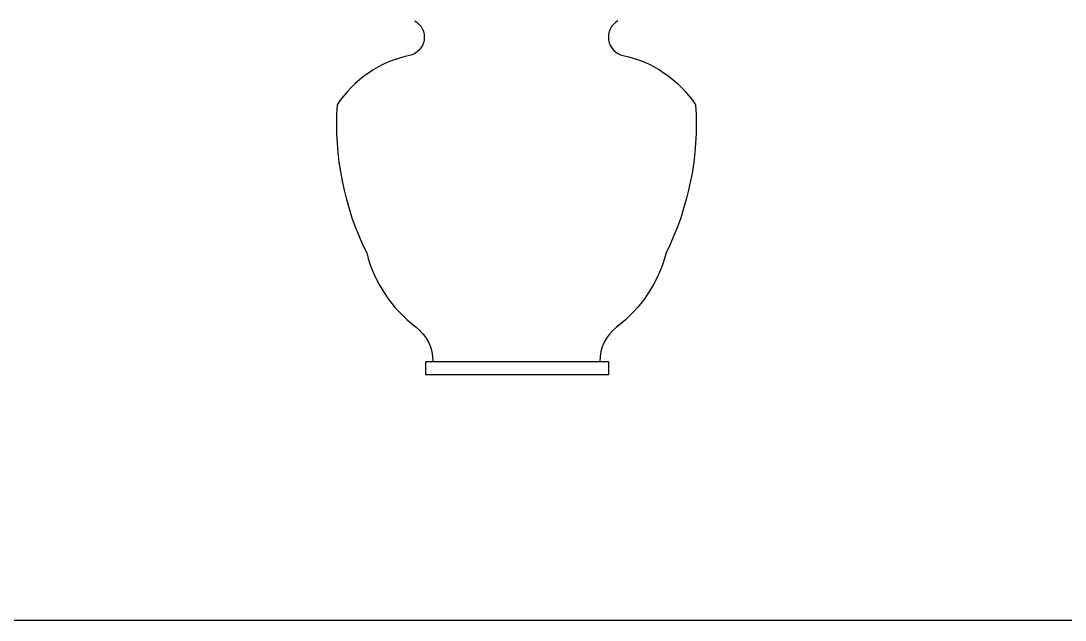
# Model space of a CAD drawing. Header units: millimetres. Extents: x 12377 to 30673, y 89761 to 101952.
# Drawn here: x 29126 to 29899, y 99607 to 100050 of the extents above; entities that cross this region are included whole.
import ezdxf

# ---------------------------------------------------------------- set-up
doc = ezdxf.new("R2010")
doc.units = ezdxf.units.MM
doc.layers.add('www.cad-blocks.net', color=7, linetype='Continuous')

# ---------------------------------------------------------------- blocks, each defined once
blk = doc.blocks.new('SHRUB_E17')
for points in [[(-166.3, -215.3, -0.691878), (-174.2, -266.6, 0.198285), (-281.5, -339.7, 0.132526), (-237.6, -559, 0.169431), (-164.5, -668.7, -0.23969), (-139.5, -719.8)], [(134.6, -215.3, 0.691878), (142.5, -266.6, -0.198285), (249.8, -339.7, -0.132526), (205.9, -559, -0.169431), (132.7, -668.7, 0.23969), (107.8, -719.8)]]:
    blk.add_lwpolyline(points, format="xyb")
blk.add_lwpolyline([(-150.1, -739.3), (-150.1, -719.8), (120.5, -719.8), (120.5, -739.3)], close=True)
blk = doc.blocks.new('A$C16FB21C8')
at = {"xscale": 0.5, "yscale": 0.5, "zscale": 0.5}
blk.add_blockref('SHRUB_E17', (211.31, 369.67), dxfattribs=at)
blk.add_blockref('SHRUB_E17', (211.31, 369.67), dxfattribs=at)
blk = doc.blocks.new('FORMAT')
at = {"layer": 'www.cad-blocks.net', "color": 155, "true_color": 0x546d8e}
blk.add_line((13495.8, 99606.82), (30672.75, 99606.82), dxfattribs=at)

msp = doc.modelspace()

# ---------------------------------------------------------------- block references
msp.add_blockref('A$C16FB21C8', (29289.27, 99788.45))
at = {"layer": 'www.cad-blocks.net'}
msp.add_blockref('FORMAT', (0, 0), dxfattribs=at)

doc.saveas('drawing.dxf')
